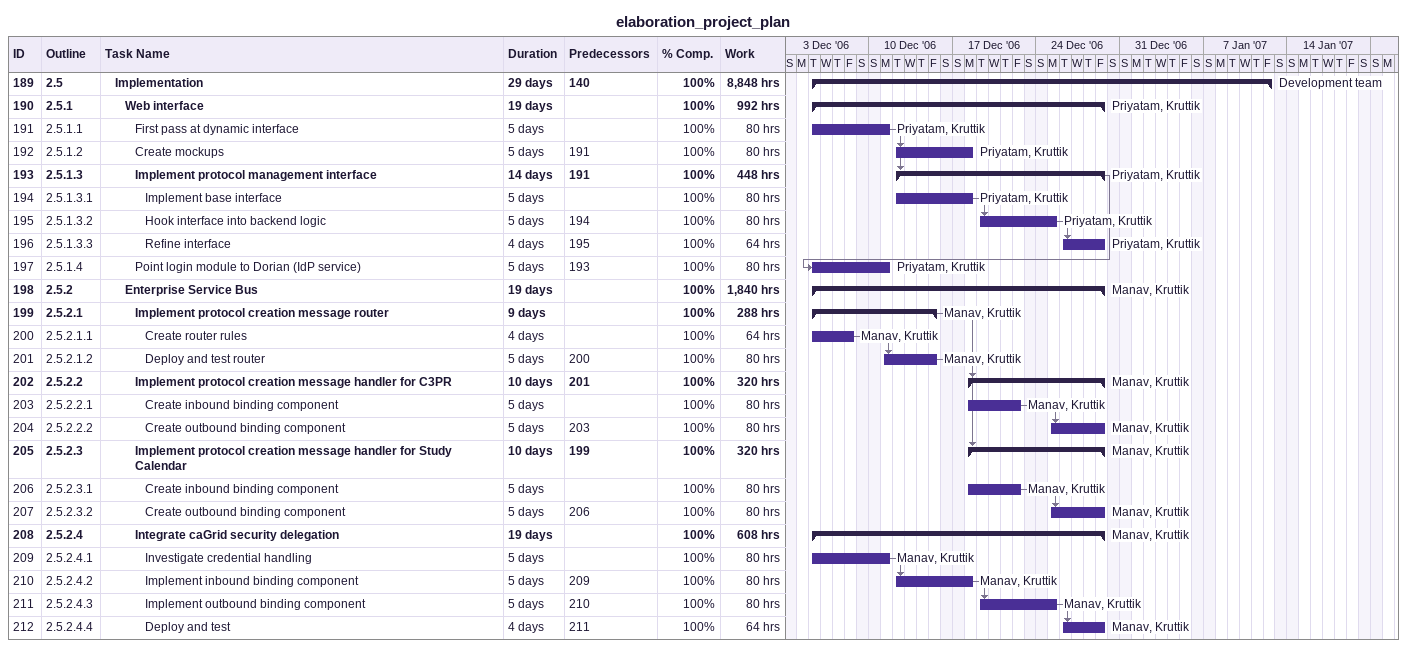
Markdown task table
elaboration_project_plan

| ID | WBS | Task | Duration | Start | Finish | Predecessors | Resources | % complete | Work (h) |
|---|---|---|---|---|---|---|---|---|---|
| 189 | 2.5 | **Implementation** | 29d | 2006-12-05 | 2007-01-12 | 140 | Development team | 100 | 8848 |
| 190 | 2.5.1 | **Web interface** | 19d | 2006-12-05 | 2006-12-29 |  | Priyatam, Kruttik | 100 | 992 |
| 191 | 2.5.1.1 | First pass at dynamic interface | 5d | 2006-12-05 | 2006-12-11 |  | Priyatam, Kruttik | 100 | 80 |
| 192 | 2.5.1.2 | Create mockups | 5d | 2006-12-12 | 2006-12-18 | 191 | Priyatam, Kruttik | 100 | 80 |
| 193 | 2.5.1.3 | **Implement protocol management interface** | 14d | 2006-12-12 | 2006-12-29 | 191 | Priyatam, Kruttik | 100 | 448 |
| 194 | 2.5.1.3.1 | Implement base interface | 5d | 2006-12-12 | 2006-12-18 |  | Priyatam, Kruttik | 100 | 80 |
| 195 | 2.5.1.3.2 | Hook interface into backend logic | 5d | 2006-12-19 | 2006-12-25 | 194 | Priyatam, Kruttik | 100 | 80 |
| 196 | 2.5.1.3.3 | Refine interface | 4d | 2006-12-26 | 2006-12-29 | 195 | Priyatam, Kruttik | 100 | 64 |
| 197 | 2.5.1.4 | Point login module to Dorian (IdP service) | 5d | 2006-12-05 | 2006-12-11 | 193 | Priyatam, Kruttik | 100 | 80 |
| 198 | 2.5.2 | **Enterprise Service Bus** | 19d | 2006-12-05 | 2006-12-29 |  | Manav, Kruttik | 100 | 1840 |
| 199 | 2.5.2.1 | **Implement protocol creation message router** | 9d | 2006-12-05 | 2006-12-15 |  | Manav, Kruttik | 100 | 288 |
| 200 | 2.5.2.1.1 | Create router rules | 4d | 2006-12-05 | 2006-12-08 |  | Manav, Kruttik | 100 | 64 |
| 201 | 2.5.2.1.2 | Deploy and test router | 5d | 2006-12-11 | 2006-12-15 | 200 | Manav, Kruttik | 100 | 80 |
| 202 | 2.5.2.2 | **Implement protocol creation message handler for C3PR** | 10d | 2006-12-18 | 2006-12-29 | 201 | Manav, Kruttik | 100 | 320 |
| 203 | 2.5.2.2.1 | Create inbound binding component | 5d | 2006-12-18 | 2006-12-22 |  | Manav, Kruttik | 100 | 80 |
| 204 | 2.5.2.2.2 | Create outbound binding component | 5d | 2006-12-25 | 2006-12-29 | 203 | Manav, Kruttik | 100 | 80 |
| 205 | 2.5.2.3 | **Implement protocol creation message handler for Study Calendar** | 10d | 2006-12-18 | 2006-12-29 | 199 | Manav, Kruttik | 100 | 320 |
| 206 | 2.5.2.3.1 | Create inbound binding component | 5d | 2006-12-18 | 2006-12-22 |  | Manav, Kruttik | 100 | 80 |
| 207 | 2.5.2.3.2 | Create outbound binding component | 5d | 2006-12-25 | 2006-12-29 | 206 | Manav, Kruttik | 100 | 80 |
| 208 | 2.5.2.4 | **Integrate caGrid security delegation** | 19d | 2006-12-05 | 2006-12-29 |  | Manav, Kruttik | 100 | 608 |
| 209 | 2.5.2.4.1 | Investigate credential handling | 5d | 2006-12-05 | 2006-12-11 |  | Manav, Kruttik | 100 | 80 |
| 210 | 2.5.2.4.2 | Implement inbound binding component | 5d | 2006-12-12 | 2006-12-18 | 209 | Manav, Kruttik | 100 | 80 |
| 211 | 2.5.2.4.3 | Implement outbound binding component | 5d | 2006-12-19 | 2006-12-25 | 210 | Manav, Kruttik | 100 | 80 |
| 212 | 2.5.2.4.4 | Deploy and test | 4d | 2006-12-26 | 2006-12-29 | 211 | Manav, Kruttik | 100 | 64 |
